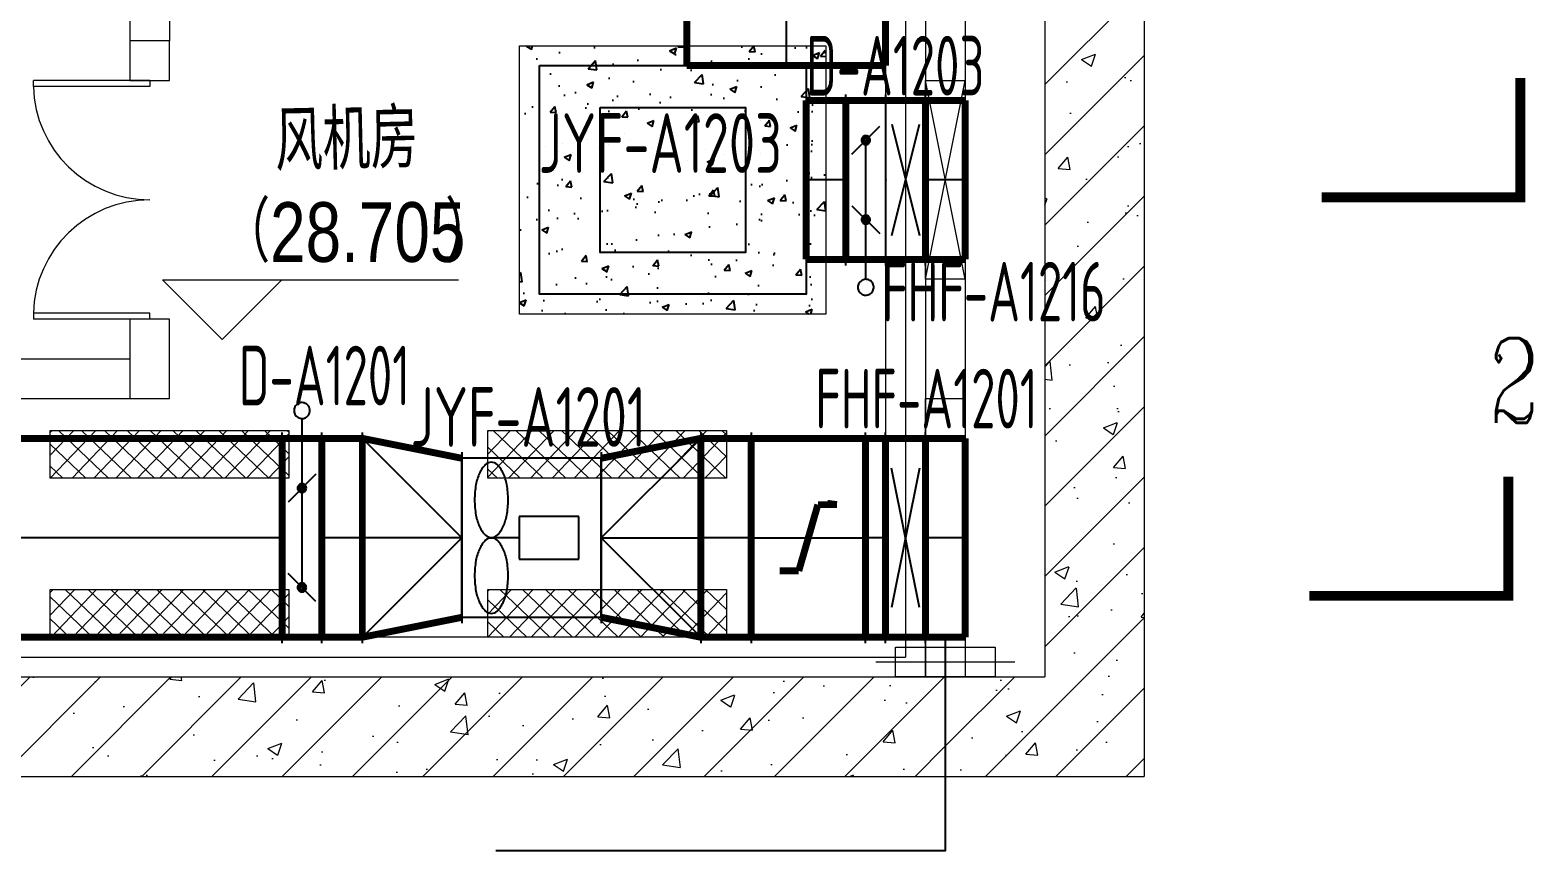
# Model space of a CAD drawing. Extents: x 4 to 13611208, y -605838 to 574722.
# Drawn here: x 13130598 to 13138148, y 437073 to 441202 of the extents above; entities that cross this region are included whole.
import ezdxf

# ---------------------------------------------------------------- set-up
doc = ezdxf.new("R2010")
doc.units = 0
doc.header["$LTSCALE"] = 1000
doc.header["$MEASUREMENT"] = 0
doc.linetypes.add('CENTER2', pattern=[28.575, 19.05, -3.175, 3.175, -3.175])
for name, color, linetype, lineweight in [('1-扶梯', 8, 'Continuous', 5), ('1-预埋件-扶梯', 8, 'Continuous', 5), ('COLUMN', 8, 'Continuous', 5), ('DIM_ELEV', 3, 'Continuous', 5), ('DIM_IDEN', 3, 'Continuous', 5), ('PUB_HATCH', 8, 'Continuous', 5), ('WALL', 2, 'Continuous', 5), ('WINDOW', 8, 'Continuous', 5), ('预埋件', 8, 'Continuous', 5)]:
    doc.layers.add(name, color=color, linetype=linetype, lineweight=lineweight)
for name, color, linetype in [('DIM_LEAD', 3, 'Continuous'), ('DIM_SYMB', 3, 'Continuous'), ('DUCT-X-S中心线', 5, 'CENTER2'), ('DUCT-X-S标注', 7, 'Continuous'), ('DUCT-X-S法兰', 4, 'Continuous'), ('DUCT-X-S管', 3, 'Continuous'), ('DUCT-X-S管端线', 4, 'Continuous'), ('DUCT-X-S管设备', 7, 'Continuous'), ('DUCT-X-S阀门', 7, 'Continuous'), ('PUB_TEXT', 8, 'Continuous')]:
    doc.layers.add(name, color=color, linetype=linetype)
doc.styles.add('67', font='gbenor.shx', dxfattribs={"width": 0.7, "bigfont": 'hztxt.shx'})
doc.styles.add('_TCH_LABEL', font='COMPLEX', dxfattribs={"bigfont": 'GBCBIG'})
doc.styles.add('C', font='HZTXT_E', dxfattribs={"width": 0.7, "bigfont": 'HZTXT'})
doc.styles.add('du', font='gbenor.shx', dxfattribs={"width": 0.8, "bigfont": 'hztxt.shx'})
pattern_1 = [(46.331827, (12193539.57, 678699.2), (-57.41597, 54.8069065), []), (136.331827, (12193539.57, 678699.2), (-54.8069065, -57.41597), [])]
pattern_2 = [(45, (12643385.47, -383019.32), (-176.776695, 176.776695), []), (50, (12643385.5, -383019.3), (717.2602, -62.75213), [75, -825]), (355, (12643385.5, -383019.3), (-138.75133, 752.19213), [60, -660]), (100.4514, (12643445.25, -383024.54), (578.5094, 689.43954), [63.7402, -701.1421]), (46.1842, (12643385.5, -382819.3), (1067.24105, -165.519), [112.5, -1237.5]), (96.6356, (12643474.4, -382833.1), (934.6627, 974.1179), [95.6103, -1051.713]), (351.1842, (12643385.5, -382819.3), (934.662, 974.1186), [90, -990]), (21, (12643485.5, -382869.3), (596.90705, -402.6189), [75, -825]), (326, (12643485.5, -382869.3), (243.31533, 725.15005), [60, -660]), (71.4514, (12643535.2, -382902.9), (840.22263, 322.5305), [63.7402, -701.1421]), (37.5, (12643385.47, -383019.32), (12.159855, 332.893854), [0, -652, 0, -670, 0, -662.5]), (7.5, (12643385.47, -383019.3), (263.06954, 394.41171), [0, -382, 0, -637, 0, -252.5]), (327.5, (12643162.47, -383019.32), (533.822436, -22.55487), [0, -250, 0, -780, 0, -1035]), (317.5, (12643062.47, -383019.3), (583.18617, 100.10498), [0, -325, 0, -518, 0, -735])]

# ---------------------------------------------------------------- blocks, each defined once
blk = doc.blocks.new('dxg')
at = {"layer": '预埋件', "color": 8}
blk.add_line((12400099.7, -4150605.3), (12400799.7, -4150605.3), dxfattribs=at)
blk.add_lwpolyline([(12400199.7, -4150680.3), (12400199.7, -4150530.3), (12400699.7, -4150530.3), (12400699.7, -4150680.3), (12400199.7, -4150680.3)], dxfattribs=at)
blk = doc.blocks.new('$DorLib2D$00000002')
for p, q in [((-0.5, 0), (-0.5, 0.4875)), ((-0.475, 0.4875), (-0.5, 0.4875)), ((-0.475, 0), (-0.475, 0.4875)), ((0.475, 0), (0.475, 0.4875)), ((0.475, 0.4875), (0.5, 0.4875)), ((0.5, 0), (0.5, 0.4875)), ((-0.5, 0), (-0.475, 0)), ((0.5, 0), (0.475, 0))]:
    blk.add_line(p, q)
at = {"lineweight": 13}
for centre, start, end in [((-0.4875, 0), 0, 88.53072), ((0.4875, 0), 91.46928, 180)]:
    blk.add_arc(centre, 0.4875, start, end, dxfattribs=at)
blk = doc.blocks.new('$轴流风机$00000011')
for p, q in [((-500, 500), (-500, -500)), ((500, 500), (-500, 500)), ((500, -500), (500, 500)), ((-339.5, 134.7), (-339.5, -134.7)), ((88, 134.7), (-339.5, 134.7)), ((88, -134.7), (88, 134.7)), ((88, 0), (288.5, 0)), ((-339.5, -134.7), (88, -134.7)), ((-500, -500), (500, -500))]:
    blk.add_line(p, q)
for centre, radius, start, end in [((288.5, 410.5), 64.8, 90, 129.18213), ((288.5, 410.5), 64.8, 50.81787, 90), ((462.4, 274.2), 290.7, 153.06034, 168.11261), ((355.1, 328.7), 170.3, 129.18213, 153.06034), ((221.9, 328.7), 170.3, 26.93966, 50.81787), ((114.5, 274.2), 290.7, 11.88739, 26.93966), ((633.1, 238.3), 465, 168.11261, 180), ((-56.1, 238.3), 465, 0, 11.88739), ((633.1, 238.3), 465, 180, 191.88739), ((-56.1, 238.3), 465, 348.11261, 0), ((462.4, 202.4), 290.7, 191.88739, 206.93966), ((114.5, 202.4), 290.7, 333.06034, 348.11261), ((355.1, 147.8), 170.3, 206.93966, 230.81787), ((288.5, 66.1), 64.8, 230.81787, 270), ((288.5, 66.1), 64.8, 270, 309.18213), ((221.9, 147.8), 170.3, 309.18213, 333.06034), ((462.4, -202.4), 290.7, 153.06034, 168.11261), ((355.1, -147.8), 170.3, 129.18213, 153.06034), ((288.5, -66.1), 64.8, 90, 129.18213), ((288.5, -66.1), 64.8, 50.81787, 90), ((221.9, -147.8), 170.3, 26.93966, 50.81787), ((114.5, -202.4), 290.7, 11.88739, 26.93966), ((633.1, -238.3), 465, 168.11261, 180), ((-56.1, -238.3), 465, 0, 11.88739), ((633.1, -238.3), 465, 180, 191.88739), ((-56.1, -238.3), 465, 348.11261, 0), ((462.4, -274.2), 290.7, 191.88739, 206.93966), ((114.5, -274.2), 290.7, 333.06034, 348.11261), ((355.1, -328.7), 170.3, 206.93966, 230.81787), ((288.5, -410.5), 64.8, 230.81787, 270), ((288.5, -410.5), 64.8, 270, 309.18213), ((221.9, -328.7), 170.3, 309.18213, 333.06034)]:
    blk.add_arc(centre, radius, start, end)
for p in [(-500, 0), (500, 0)]:
    blk.add_point(p)

msp = doc.modelspace()

# ---------------------------------------------------------------- hatches: boundary and pattern name
at = {"layer": '1-扶梯', "lineweight": 0}
h = msp.add_hatch(dxfattribs=at)
h.set_pattern_fill('ANSI37', color=8, scale=50, angle=1.33183, style=0)
h.set_pattern_definition(pattern_1)
h.paths.add_polyline_path([(13130698.8, 439187.7), (13131898.8, 439187.7), (13131898.8, 438947.7), (13130698.8, 438947.7)])
h = msp.add_hatch(dxfattribs=at)
h.set_pattern_fill('ANSI37', color=8, scale=50, angle=1.33183, style=0)
h.set_pattern_definition(pattern_1)
h.paths.add_polyline_path([(13132898.8, 439187.7), (13134098.8, 439187.7), (13134098.8, 438947.7), (13132898.8, 438947.7)])
h = msp.add_hatch(dxfattribs=at)
h.set_pattern_fill('ANSI37', color=8, scale=50, angle=1.33183, style=0)
h.set_pattern_definition(pattern_1)
h.paths.add_polyline_path([(13130698.8, 438387.7), (13131898.8, 438387.7), (13131898.8, 438147.7), (13130698.8, 438147.7)])
h = msp.add_hatch(dxfattribs=at)
h.set_pattern_fill('ANSI37', color=8, scale=50, angle=1.33183, style=0)
h.set_pattern_definition(pattern_1)
h.paths.add_polyline_path([(13132898.8, 438387.7), (13134098.8, 438387.7), (13134098.8, 438147.7), (13132898.8, 438147.7)])
at = {"layer": 'DUCT-X-S管设备'}
h = msp.add_hatch(dxfattribs=at)
h.set_pattern_fill('混凝土', color=256, scale=50, angle=1.33183, style=0)
h.set_pattern_definition([(51.331827, (12193539.57, 678699.2), (359.26247, -23.03207), [37.5, -412.5]), (356.331827, (12193539.57, 678699.2), (-78.0984, 374.38199), [30, -330]), (101.783227, (12193569.5, 678697.3), (281.16434, 351.3497), [31.8701, -350.57106]), (47.516027, (12193537.25, 678799.18), (535.39992, -70.33439), [56.25, -618.75]), (97.967427, (12193581.86, 678793.3), (455.88456, 497.78938), [47.80514, -525.8565]), (352.516027, (12193537.25, 678799.2), (455.88417, 497.78974), [45, -495]), (22.331827, (12193587.82, 678775.34), (303.05187, -194.31821), [37.5, -412.5]), (327.331827, (12193587.8, 678775.34), (113.19759, 365.30472), [30, -330]), (72.783227, (12193613.07, 678759.15), (416.24959, 170.98619), [31.8701, -350.57106]), (38.831827, (12193539.57, 678699.2), (2.209615, 166.543275), [0, -326, 0, -335, 0, -331.25]), (8.831827, (12193539.57, 678699.2), (126.915645, 200.2098), [0, -191, 0, -318.5, 0, -126.25]), (328.831827, (12193428.1, 678696.61), (267.10123, -5.07066), [0, -125, 0, -390, 0, -517.5]), (318.831827, (12193378.12, 678695.45), (290.35096, 56.81637), [0, -162.5, 0, -259, 0, -367.5])])
h.paths.add_polyline_path([(13134599.1, 441122.7), (13133059.1, 441122.7), (13133059.1, 439772.7), (13134599.1, 439772.7)])
at = {"layer": 'PUB_HATCH'}
h = msp.add_hatch(dxfattribs=at)
h.set_pattern_fill('钢筋混凝土', color=8, scale=100, style=0)
h.set_pattern_definition(pattern_2)
h.paths.add_polyline_path([(13136199.1, 444947.7), (13135699.1, 444447.7), (13135699.1, 437947.7), (13136199.1, 437447.7)])
h = msp.add_hatch(dxfattribs=at)
h.set_pattern_fill('钢筋混凝土', color=8, scale=100, style=0)
h.set_pattern_definition(pattern_2)
h.paths.add_polyline_path([(13129449.1, 437614.4), (13129699.1, 437447.7), (13135199.1, 437447.7), (13135199.1, 437947.7), (13129449.1, 437947.7)])
h = msp.add_hatch(dxfattribs=at)
h.set_pattern_fill('钢筋混凝土', color=8, scale=100, style=0)
h.set_pattern_definition(pattern_2)
h.paths.add_polyline_path([(13135199.1, 437947.7), (13135199.1, 437447.7), (13136199.1, 437447.7), (13135699.1, 437947.7)])

# ---------------------------------------------------------------- linework, layer by layer
at = {"layer": '1-扶梯', "color": 8}
for p, q in [((13134899.1, 441697.7), (13134899.1, 438147.7)), ((13134899.1, 438147.7), (13128999.1, 438147.7)), ((13129099.1, 438047.7), (13134999.1, 438047.7))]:
    msp.add_line(p, q, dxfattribs=at)
msp.add_lwpolyline([(13128699.1, 444347.7), (13134999.1, 444347.7), (13134999.1, 438047.7)], dxfattribs=at)
at = {"layer": '1-预埋件-扶梯', "color": 8}
for points in [[(13133059.1, 441122.7), (13134599.1, 441122.7), (13134599.1, 439772.7), (13133059.1, 439772.7)], [(13130698.8, 439187.7), (13131898.8, 439187.7), (13131898.8, 438947.7), (13130698.8, 438947.7)], [(13132898.8, 439187.7), (13134098.8, 439187.7), (13134098.8, 438947.7), (13132898.8, 438947.7)], [(13130698.8, 438387.7), (13131898.8, 438387.7), (13131898.8, 438147.7), (13130698.8, 438147.7)], [(13132898.8, 438387.7), (13134098.8, 438387.7), (13134098.8, 438147.7), (13132898.8, 438147.7)]]:
    msp.add_lwpolyline(points, close=True, dxfattribs=at)
at = {"layer": 'COLUMN', "color": 8}
for p, q in [((13131299.1, 441147.7), (13131099.1, 441147.7)), ((13131099.1, 441147.7), (13131099.1, 440947.7)), ((13131299.1, 440947.7), (13131299.1, 441147.7)), ((13131099.1, 440947.7), (13131299.1, 440947.7)), ((13131299.1, 439747.7), (13131099.1, 439747.7)), ((13131099.1, 439747.7), (13131099.1, 439347.7)), ((13131299.1, 439347.7), (13131299.1, 439747.7)), ((13131099.1, 439347.7), (13131299.1, 439347.7))]:
    msp.add_line(p, q, dxfattribs=at)
at = {"layer": 'DIM_ELEV', "color": 8}
for p, q in [((13131563.4, 439645.5), (13131263.4, 439945.5)), ((13131263.4, 439945.5), (13132752.3, 439945.5)), ((13131563.4, 439645.5), (13131863.4, 439945.5))]:
    msp.add_line(p, q, dxfattribs=at)
at = {"layer": 'DIM_IDEN', "color": 8}
msp.add_circle((13134689.1, 438147.7), 0, dxfattribs=at)
at = {"layer": 'DIM_SYMB', "const_width": 50}
for points in [[(13137090.6, 440359.6), (13138090.6, 440359.6), (13138090.6, 440959.6)], [(13137029.9, 438355.9), (13138029.9, 438355.9), (13138029.9, 438955.9)]]:
    msp.add_lwpolyline(points, dxfattribs=at)
at = {"layer": 'DUCT-X-S中心线'}
for p, q in [((13134399.1, 441347.3), (13134399.1, 441022.7)), ((13134699.2, 440447.7), (13134499.1, 440447.7)), ((13135299.1, 440447.7), (13135099.8, 440447.7)), ((13131864.6, 438647.7), (13129599.5, 438647.7)), ((13132268.2, 438647.7), (13132065, 438647.7)), ((13132768.4, 438647.7), (13132268.4, 438647.7)), ((13133469.2, 438647.7), (13133969.2, 438647.7)), ((13134222.6, 438647.7), (13133969.4, 438647.7)), ((13134222.8, 438647.7), (13134797.8, 438647.7)), ((13134898.7, 438647.7), (13134798, 438647.7)), ((13135299.1, 438647.7), (13135099.1, 438647.7))]:
    msp.add_line(p, q, dxfattribs=at)
at = {"layer": 'DUCT-X-S标注', "elevation": 2600}
msp.add_lwpolyline([(13135199.1, 438147.7), (13135199.1, 437072.5), (13132939.1, 437072.5)], dxfattribs=at)
at = {"layer": 'DUCT-X-S法兰'}
for p, q in [((13134699.3, 440017.7), (13134699.3, 440877.7)), ((13134899.5, 440017.7), (13134899.5, 440877.7)), ((13135099.7, 440017.7), (13135099.7, 440877.7)), ((13131864.7, 438117.7), (13131864.7, 439177.7)), ((13132064.9, 438117.7), (13132064.9, 439177.7)), ((13132268.3, 438117.7), (13132268.3, 439177.7)), ((13133969.3, 439177.7), (13133969.3, 438117.7)), ((13134222.7, 439177.7), (13134222.7, 438117.7)), ((13134797.9, 438117.7), (13134797.9, 439177.7)), ((13134898.8, 438117.7), (13134898.8, 439177.7)), ((13135099, 438117.7), (13135099, 439177.7)), ((13132768.5, 439077.7), (13132768.5, 438217.7)), ((13133469.1, 439077.7), (13133469.1, 438217.7))]:
    msp.add_line(p, q, dxfattribs=at)
at = {"layer": 'DUCT-X-S法兰', "color": 18, "true_color": 0x000000}
for p in [(13134699.2, 440447.7, 3650), (13134699.4, 440447.7, 3650), (13134899.4, 440447.7, 3650), (13134899.6, 440447.7, 3650), (13135099.6, 440447.7, 3650), (13135099.8, 440447.7, 3650), (13131864.6, 438647.7, 2450), (13131864.8, 438647.7, 2450), (13132064.8, 438647.7, 2450), (13132065, 438647.7, 2450), (13132268.2, 438647.7, 2450), (13132268.4, 438647.7, 2450), (13132768.4, 438647.7, 2450), (13132768.6, 438647.7, 2450), (13133469, 438647.7, 2450), (13133469.2, 438647.7, 2450), (13133969.2, 438647.7, 2450), (13133969.4, 438647.7, 2450), (13134222.6, 438647.7, 2450), (13134222.8, 438647.7, 2450), (13134797.8, 438647.7, 2600), (13134798, 438647.7, 2600), (13134898.7, 438647.7, 2600), (13134898.9, 438647.7, 2600), (13135098.9, 438647.7, 2600), (13135099.1, 438647.7, 2600)]:
    msp.add_point(p, dxfattribs=at)
at = {"layer": 'DUCT-X-S管'}
for p, q in [((13132768.4, 438647.7), (13132268.4, 439147.7)), ((13133469.2, 438647.7), (13133969.2, 439147.7)), ((13132768.4, 438647.7), (13132268.4, 438147.7)), ((13133469.2, 438647.7), (13133969.2, 438147.7))]:
    msp.add_line(p, q, dxfattribs=at)
at = {"layer": 'DUCT-X-S管', "const_width": 35}
for points in [[(13133899.1, 441347.3), (13133899.1, 441022.7)], [(13134899.1, 441022.7), (13134899.1, 441347.3)], [(13133899.1, 441022.7), (13134899.1, 441022.7)], [(13134699.2, 440847.7), (13134499.1, 440847.7)], [(13134499.1, 440847.7), (13134499.1, 440047.7)], [(13134699.2, 440047.7), (13134699.2, 440847.7)], [(13134699.4, 440847.7), (13134899.4, 440847.7)], [(13134899.6, 440847.7), (13135099.6, 440847.7)], [(13135299.1, 440847.7), (13135099.8, 440847.7)], [(13135099.8, 440847.7), (13135099.8, 440047.7)], [(13135299.1, 440047.7), (13135299.1, 440847.7)], [(13134499.1, 440047.7), (13134699.2, 440047.7)], [(13134899.4, 440047.7), (13134699.4, 440047.7)], [(13135099.6, 440047.7), (13134899.6, 440047.7)], [(13135099.8, 440047.7), (13135299.1, 440047.7)], [(13131864.6, 439147.7), (13129599.5, 439147.7)], [(13131864.6, 438147.7), (13131864.6, 439147.7)], [(13131864.8, 439147.7), (13132064.8, 439147.7)], [(13132268.2, 439147.7), (13132065, 439147.7)], [(13132065, 439147.7), (13132065, 438147.7)], [(13132268.2, 438147.7), (13132268.2, 439147.7)], [(13132768.4, 439047.7), (13132268.4, 439147.7)], [(13133469.2, 439047.7), (13133969.2, 439147.7)], [(13134222.6, 439147.7), (13133969.4, 439147.7)], [(13133969.4, 439147.7), (13133969.4, 438147.7)], [(13134222.6, 438147.7), (13134222.6, 439147.7)], [(13134222.8, 439147.7), (13134797.8, 439147.7)], [(13134898.7, 439147.7), (13134798, 439147.7)], [(13134798, 439147.7), (13134798, 438147.7)], [(13134898.7, 438147.7), (13134898.7, 439147.7)], [(13134898.9, 439147.7), (13135098.9, 439147.7)], [(13135299.1, 439147.7), (13135099.1, 439147.7)], [(13135099.1, 439147.7), (13135099.1, 438147.7)], [(13135299.1, 438147.7), (13135299.1, 439147.7)], [(13134462.4, 438481.1), (13134558.3, 438814.4)], [(13134558.3, 438814.4), (13134654.1, 438814.4)], [(13134654.1, 438814.4), (13134606.2, 438820.7)], [(13134366.6, 438481.1), (13134462.4, 438481.1)], [(13132768.4, 438247.7), (13132268.4, 438147.7)], [(13133469.2, 438247.7), (13133969.2, 438147.7)], [(13129599.5, 438147.7), (13131864.6, 438147.7)], [(13132064.8, 438147.7), (13131864.8, 438147.7)], [(13132065, 438147.7), (13132268.2, 438147.7)], [(13133969.4, 438147.7), (13134222.6, 438147.7)], [(13134797.8, 438147.7), (13134222.8, 438147.7)], [(13134798, 438147.7), (13134898.7, 438147.7)], [(13135098.9, 438147.7), (13134898.9, 438147.7)], [(13135099.1, 438147.7), (13135299.1, 438147.7)]]:
    msp.add_lwpolyline(points, dxfattribs=at)
at = {"layer": 'DUCT-X-S管', "color": 18, "true_color": 0x000000}
for p in [(13132268.4, 438647.7, 2450), (13132768.4, 438647.7, 2450), (13133469.2, 438647.7, 2450), (13133969.2, 438647.7, 2450), (13134222.8, 438647.7, 2450), (13134797.8, 438647.7, 2600)]:
    msp.add_point(p, dxfattribs=at)
at = {"layer": 'DUCT-X-S管端线'}
for p, q in [((13134699.4, 440047.7), (13134699.4, 440847.7)), ((13134899.4, 440047.7), (13134899.4, 440847.7)), ((13134899.6, 440047.7), (13134899.6, 440847.7)), ((13135099.6, 440047.7), (13135099.6, 440847.7)), ((13131864.8, 439147.7), (13131864.8, 438147.7)), ((13132064.8, 439147.7), (13132064.8, 438147.7)), ((13132268.4, 439147.7), (13132268.4, 438147.7)), ((13133969.2, 438147.7), (13133969.2, 439147.7)), ((13134222.8, 438147.7), (13134222.8, 439147.7)), ((13134797.8, 439147.7), (13134797.8, 438147.7)), ((13134898.9, 439147.7), (13134898.9, 438147.7)), ((13135098.9, 439147.7), (13135098.9, 438147.7)), ((13132768.4, 438247.7), (13132768.4, 439047.7)), ((13132768.7, 438247.7), (13132768.7, 439047.7)), ((13132768.7, 438247.7), (13132768.7, 439047.7)), ((13133468.9, 438247.7), (13133468.9, 439047.7)), ((13133468.9, 438247.7), (13133468.9, 439047.7)), ((13133469.2, 439047.7), (13133469.2, 438247.7))]:
    msp.add_line(p, q, dxfattribs=at)
at = {"layer": 'DUCT-X-S管设备'}
for points in [[(13133159.1, 441022.7), (13134499.1, 441022.7), (13134499.1, 439872.7), (13133159.1, 439872.7)], [(13133464.1, 440812.7), (13134194.1, 440812.7), (13134194.1, 440082.7), (13133464.1, 440082.7)]]:
    msp.add_lwpolyline(points, close=True, dxfattribs=at)
at = {"layer": 'DUCT-X-S阀门'}
for p, q in [((13134729.4, 440577.7), (13134869.4, 440717.7)), ((13134929.5, 440727.7), (13135069.7, 440167.8)), ((13134929.6, 440167.7), (13135069.6, 440727.7)), ((13134777.6, 440651.8), (13134777.2, 440647.7)), ((13134777.2, 440647.7), (13134777.6, 440643.7)), ((13134778.7, 440655.7), (13134777.6, 440651.8)), ((13134777.6, 440643.7), (13134778.7, 440639.7)), ((13134780.6, 440659.4), (13134778.7, 440655.7)), ((13134778.7, 440639.7), (13134780.6, 440636.1)), ((13134783, 440662.7), (13134780.6, 440659.4)), ((13134780.6, 440636.1), (13134783, 440632.8)), ((13134786, 440665.4), (13134783, 440662.7)), ((13134783, 440632.8), (13134786, 440630.1)), ((13134784.7, 440650.6), (13134784.4, 440647.7)), ((13134784.4, 440647.7), (13134784.7, 440644.9)), ((13134785.5, 440653.3), (13134784.7, 440650.6)), ((13134784.7, 440644.9), (13134785.5, 440642.2)), ((13134786.8, 440655.9), (13134785.5, 440653.3)), ((13134785.5, 440642.2), (13134786.8, 440639.6)), ((13134789.5, 440667.6), (13134786, 440665.4)), ((13134786, 440630.1), (13134789.5, 440627.9)), ((13134788.5, 440658.1), (13134786.8, 440655.9)), ((13134786.8, 440639.6), (13134788.5, 440637.4)), ((13134790.7, 440660), (13134788.5, 440658.1)), ((13134788.5, 440637.4), (13134790.7, 440635.5)), ((13134788.9, 440649.8), (13134788.7, 440647.7)), ((13134788.7, 440647.7), (13134788.9, 440645.7)), ((13134789.4, 440651.7), (13134788.9, 440649.8)), ((13134788.9, 440645.7), (13134789.4, 440643.8)), ((13134790.4, 440653.5), (13134789.4, 440651.7)), ((13134789.4, 440643.8), (13134790.4, 440641.9)), ((13134793.3, 440669.1), (13134789.5, 440667.6)), ((13134789.5, 440627.9), (13134793.3, 440626.4)), ((13134791.6, 440655.1), (13134790.4, 440653.5)), ((13134790.4, 440641.9), (13134791.6, 440640.3)), ((13134793.2, 440661.4), (13134790.7, 440660)), ((13134790.7, 440635.5), (13134793.2, 440634.1)), ((13134793.2, 440656.5), (13134791.6, 440655.1)), ((13134791.6, 440640.3), (13134793.2, 440639)), ((13134795.9, 440662.3), (13134793.2, 440661.4)), ((13134794.9, 440657.5), (13134793.2, 440656.5)), ((13134793.2, 440639), (13134794.9, 440638)), ((13134793.2, 440634.1), (13134795.9, 440633.2)), ((13134797.3, 440669.8), (13134793.3, 440669.1)), ((13134793.3, 440626.4), (13134797.3, 440625.7)), ((13134796.9, 440658.2), (13134794.9, 440657.5)), ((13134794.9, 440638), (13134796.9, 440637.3)), ((13134798.7, 440662.7), (13134795.9, 440662.3)), ((13134795.9, 440633.2), (13134798.7, 440632.8)), ((13134798.9, 440658.5), (13134796.9, 440658.2)), ((13134796.9, 440637.3), (13134798.9, 440637)), ((13134801.4, 440669.8), (13134797.3, 440669.8)), ((13134797.3, 440625.7), (13134801.4, 440625.7)), ((13134801.5, 440662.6), (13134798.7, 440662.7)), ((13134798.7, 440632.8), (13134801.5, 440632.9)), ((13134800.9, 440658.4), (13134798.9, 440658.5)), ((13134798.9, 440637), (13134800.9, 440637.1)), ((13134799.4, 440247.7), (13134799.4, 440647.7)), ((13134802.9, 440657.9), (13134800.9, 440658.4)), ((13134800.9, 440637.1), (13134802.9, 440637.6)), ((13134805.5, 440669.1), (13134801.4, 440669.8)), ((13134801.4, 440625.7), (13134805.5, 440626.4)), ((13134804.3, 440661.9), (13134801.5, 440662.6)), ((13134801.5, 440632.9), (13134804.3, 440633.6)), ((13134804.8, 440657), (13134802.9, 440657.9)), ((13134802.9, 440637.6), (13134804.8, 440638.4)), ((13134806.9, 440660.7), (13134804.3, 440661.9)), ((13134804.3, 440633.6), (13134806.9, 440634.7)), ((13134806.4, 440655.9), (13134804.8, 440657)), ((13134804.8, 440638.4), (13134806.4, 440639.6)), ((13134809.3, 440667.6), (13134805.5, 440669.1)), ((13134805.5, 440626.4), (13134809.3, 440627.9)), ((13134807.8, 440654.4), (13134806.4, 440655.9)), ((13134806.4, 440639.6), (13134807.8, 440641.1)), ((13134809.2, 440659.1), (13134806.9, 440660.7)), ((13134806.9, 440634.7), (13134809.2, 440636.4)), ((13134808.9, 440652.7), (13134807.8, 440654.4)), ((13134807.8, 440641.1), (13134808.9, 440642.8)), ((13134809.7, 440650.8), (13134808.9, 440652.7)), ((13134808.9, 440642.8), (13134809.7, 440644.7)), ((13134811.2, 440657), (13134809.2, 440659.1)), ((13134809.2, 440636.4), (13134811.2, 440638.5)), ((13134812.7, 440665.4), (13134809.3, 440667.6)), ((13134809.3, 440627.9), (13134812.7, 440630.1)), ((13134810.1, 440648.8), (13134809.7, 440650.8)), ((13134809.7, 440644.7), (13134810.1, 440646.7)), ((13134810.1, 440646.7), (13134810.1, 440648.8)), ((13134812.7, 440654.6), (13134811.2, 440657)), ((13134811.2, 440638.5), (13134812.7, 440640.9)), ((13134815.8, 440662.7), (13134812.7, 440665.4)), ((13134813.8, 440652), (13134812.7, 440654.6)), ((13134812.7, 440640.9), (13134813.8, 440643.5)), ((13134812.7, 440630.1), (13134815.8, 440632.8)), ((13134814.3, 440649.2), (13134813.8, 440652)), ((13134813.8, 440643.5), (13134814.3, 440646.3)), ((13134814.3, 440646.3), (13134814.3, 440649.2)), ((13134818.2, 440659.4), (13134815.8, 440662.7)), ((13134815.8, 440632.8), (13134818.2, 440636.1)), ((13134820.1, 440655.7), (13134818.2, 440659.4)), ((13134818.2, 440636.1), (13134820.1, 440639.7)), ((13134821.2, 440651.8), (13134820.1, 440655.7)), ((13134820.1, 440639.7), (13134821.2, 440643.7)), ((13134821.5, 440647.7), (13134821.2, 440651.8)), ((13134821.2, 440643.7), (13134821.5, 440647.7)), ((13134799.4, 440047.7), (13134799.4, 440447.7)), ((13134729.4, 440317.7), (13134869.4, 440177.7)), ((13134777.6, 440251.8), (13134777.2, 440247.7)), ((13134777.2, 440247.7), (13134777.6, 440243.7)), ((13134778.7, 440255.7), (13134777.6, 440251.8)), ((13134777.6, 440243.7), (13134778.7, 440239.7)), ((13134780.6, 440259.4), (13134778.7, 440255.7)), ((13134778.7, 440239.7), (13134780.6, 440236.1)), ((13134783, 440262.7), (13134780.6, 440259.4)), ((13134780.6, 440236.1), (13134783, 440232.8)), ((13134786, 440265.4), (13134783, 440262.7)), ((13134783, 440232.8), (13134786, 440230.1)), ((13134784.7, 440250.6), (13134784.4, 440247.7)), ((13134784.4, 440247.7), (13134784.7, 440244.9)), ((13134785.5, 440253.3), (13134784.7, 440250.6)), ((13134784.7, 440244.9), (13134785.5, 440242.2)), ((13134786.8, 440255.9), (13134785.5, 440253.3)), ((13134785.5, 440242.2), (13134786.8, 440239.6)), ((13134789.5, 440267.6), (13134786, 440265.4)), ((13134786, 440230.1), (13134789.5, 440227.9)), ((13134788.5, 440258.1), (13134786.8, 440255.9)), ((13134786.8, 440239.6), (13134788.5, 440237.4)), ((13134790.7, 440260), (13134788.5, 440258.1)), ((13134788.5, 440237.4), (13134790.7, 440235.5)), ((13134788.9, 440249.8), (13134788.7, 440247.7)), ((13134788.7, 440247.7), (13134788.9, 440245.7)), ((13134789.4, 440251.7), (13134788.9, 440249.8)), ((13134788.9, 440245.7), (13134789.4, 440243.8)), ((13134790.4, 440253.5), (13134789.4, 440251.7)), ((13134789.4, 440243.8), (13134790.4, 440241.9)), ((13134793.3, 440269.1), (13134789.5, 440267.6)), ((13134789.5, 440227.9), (13134793.3, 440226.4)), ((13134791.6, 440255.1), (13134790.4, 440253.5)), ((13134790.4, 440241.9), (13134791.6, 440240.3)), ((13134793.2, 440261.4), (13134790.7, 440260)), ((13134790.7, 440235.5), (13134793.2, 440234.1)), ((13134793.2, 440256.5), (13134791.6, 440255.1)), ((13134791.6, 440240.3), (13134793.2, 440239)), ((13134795.9, 440262.3), (13134793.2, 440261.4)), ((13134794.9, 440257.5), (13134793.2, 440256.5)), ((13134793.2, 440239), (13134794.9, 440238)), ((13134793.2, 440234.1), (13134795.9, 440233.2)), ((13134797.3, 440269.8), (13134793.3, 440269.1)), ((13134793.3, 440226.4), (13134797.3, 440225.7)), ((13134796.9, 440258.2), (13134794.9, 440257.5)), ((13134794.9, 440238), (13134796.9, 440237.3)), ((13134798.7, 440262.7), (13134795.9, 440262.3)), ((13134795.9, 440233.2), (13134798.7, 440232.8)), ((13134798.9, 440258.5), (13134796.9, 440258.2)), ((13134796.9, 440237.3), (13134798.9, 440237)), ((13134801.4, 440269.8), (13134797.3, 440269.8)), ((13134797.3, 440225.7), (13134801.4, 440225.7)), ((13134801.5, 440262.6), (13134798.7, 440262.7)), ((13134798.7, 440232.8), (13134801.5, 440232.9)), ((13134800.9, 440258.4), (13134798.9, 440258.5)), ((13134798.9, 440237), (13134800.9, 440237.1)), ((13134802.9, 440257.9), (13134800.9, 440258.4)), ((13134800.9, 440237.1), (13134802.9, 440237.6)), ((13134805.5, 440269.1), (13134801.4, 440269.8)), ((13134801.4, 440225.7), (13134805.5, 440226.4)), ((13134804.3, 440261.9), (13134801.5, 440262.6)), ((13134801.5, 440232.9), (13134804.3, 440233.6)), ((13134804.8, 440257), (13134802.9, 440257.9)), ((13134802.9, 440237.6), (13134804.8, 440238.4)), ((13134806.9, 440260.7), (13134804.3, 440261.9)), ((13134804.3, 440233.6), (13134806.9, 440234.7)), ((13134806.4, 440255.9), (13134804.8, 440257)), ((13134804.8, 440238.4), (13134806.4, 440239.6)), ((13134809.3, 440267.6), (13134805.5, 440269.1)), ((13134805.5, 440226.4), (13134809.3, 440227.9)), ((13134807.8, 440254.4), (13134806.4, 440255.9)), ((13134806.4, 440239.6), (13134807.8, 440241.1)), ((13134809.2, 440259.1), (13134806.9, 440260.7)), ((13134806.9, 440234.7), (13134809.2, 440236.4)), ((13134808.9, 440252.7), (13134807.8, 440254.4)), ((13134807.8, 440241.1), (13134808.9, 440242.8)), ((13134809.7, 440250.8), (13134808.9, 440252.7)), ((13134808.9, 440242.8), (13134809.7, 440244.7)), ((13134811.2, 440257), (13134809.2, 440259.1)), ((13134809.2, 440236.4), (13134811.2, 440238.5)), ((13134812.7, 440265.4), (13134809.3, 440267.6)), ((13134809.3, 440227.9), (13134812.7, 440230.1)), ((13134810.1, 440248.8), (13134809.7, 440250.8)), ((13134809.7, 440244.7), (13134810.1, 440246.7)), ((13134810.1, 440246.7), (13134810.1, 440248.8)), ((13134812.7, 440254.6), (13134811.2, 440257)), ((13134811.2, 440238.5), (13134812.7, 440240.9)), ((13134815.8, 440262.7), (13134812.7, 440265.4)), ((13134813.8, 440252), (13134812.7, 440254.6)), ((13134812.7, 440240.9), (13134813.8, 440243.5)), ((13134812.7, 440230.1), (13134815.8, 440232.8)), ((13134814.3, 440249.2), (13134813.8, 440252)), ((13134813.8, 440243.5), (13134814.3, 440246.3)), ((13134814.3, 440246.3), (13134814.3, 440249.2)), ((13134818.2, 440259.4), (13134815.8, 440262.7)), ((13134815.8, 440232.8), (13134818.2, 440236.1)), ((13134820.1, 440255.7), (13134818.2, 440259.4)), ((13134818.2, 440236.1), (13134820.1, 440239.7)), ((13134821.2, 440251.8), (13134820.1, 440255.7)), ((13134820.1, 440239.7), (13134821.2, 440243.7)), ((13134821.5, 440247.7), (13134821.2, 440251.8)), ((13134821.2, 440243.7), (13134821.5, 440247.7)), ((13134799.4, 439947.7), (13134799.4, 440047.7)), ((13134762.8, 439924), (13134760.9, 439918.8)), ((13134765.5, 439928.9), (13134762.8, 439924)), ((13134768.7, 439933.5), (13134765.5, 439928.9)), ((13134772.6, 439937.5), (13134768.7, 439933.5)), ((13134777, 439940.9), (13134772.6, 439937.5)), ((13134781.9, 439943.7), (13134777, 439940.9)), ((13134787, 439945.8), (13134781.9, 439943.7)), ((13134792.4, 439947.1), (13134787, 439945.8)), ((13134798, 439947.7), (13134792.4, 439947.1)), ((13134803.6, 439947.5), (13134798, 439947.7)), ((13134809.1, 439946.6), (13134803.6, 439947.5)), ((13134814.4, 439944.8), (13134809.1, 439946.6)), ((13134819.4, 439942.4), (13134814.4, 439944.8)), ((13134824, 439939.3), (13134819.4, 439942.4)), ((13134828.2, 439935.5), (13134824, 439939.3)), ((13134831.8, 439931.3), (13134828.2, 439935.5)), ((13134834.7, 439926.5), (13134831.8, 439931.3)), ((13134837, 439921.4), (13134834.7, 439926.5)), ((13134838.5, 439916.1), (13134837, 439921.4)), ((13134759.8, 439913.3), (13134759.4, 439907.7)), ((13134759.4, 439907.7), (13134759.8, 439902.2)), ((13134760.9, 439918.8), (13134759.8, 439913.3)), ((13134759.8, 439902.2), (13134760.9, 439896.7)), ((13134760.9, 439896.7), (13134762.8, 439891.5)), ((13134762.8, 439891.5), (13134765.5, 439886.5)), ((13134765.5, 439886.5), (13134768.7, 439882)), ((13134768.7, 439882), (13134772.6, 439878)), ((13134772.6, 439878), (13134777, 439874.6)), ((13134777, 439874.6), (13134781.9, 439871.8)), ((13134781.9, 439871.8), (13134787, 439869.7)), ((13134787, 439869.7), (13134792.4, 439868.4)), ((13134792.4, 439868.4), (13134798, 439867.8)), ((13134798, 439867.8), (13134803.6, 439868)), ((13134803.6, 439868), (13134809.1, 439868.9)), ((13134809.1, 439868.9), (13134814.4, 439870.7)), ((13134814.4, 439870.7), (13134819.4, 439873.1)), ((13134819.4, 439873.1), (13134824, 439876.2)), ((13134824, 439876.2), (13134828.2, 439880)), ((13134828.2, 439880), (13134831.8, 439884.2)), ((13134831.8, 439884.2), (13134834.7, 439889)), ((13134834.7, 439889), (13134837, 439894.1)), ((13134837, 439894.1), (13134838.5, 439899.4)), ((13134839.3, 439910.5), (13134838.5, 439916.1)), ((13134838.5, 439899.4), (13134839.3, 439905)), ((13134839.3, 439905), (13134839.3, 439910.5)), ((13131940.1, 439319.3), (13131936, 439315.5)), ((13131944.8, 439322.4), (13131940.1, 439319.3)), ((13131949.8, 439324.8), (13131944.8, 439322.4)), ((13131955.1, 439326.6), (13131949.8, 439324.8)), ((13131960.6, 439327.5), (13131955.1, 439326.6)), ((13131966.2, 439327.7), (13131960.6, 439327.5)), ((13131971.7, 439327.1), (13131966.2, 439327.7)), ((13131977.1, 439325.8), (13131971.7, 439327.1)), ((13131982.3, 439323.7), (13131977.1, 439325.8)), ((13131987.1, 439320.9), (13131982.3, 439323.7)), ((13131991.5, 439317.5), (13131987.1, 439320.9)), ((13131995.4, 439313.5), (13131991.5, 439317.5)), ((13131925.6, 439296.1), (13131924.9, 439290.5)), ((13131924.9, 439290.5), (13131924.9, 439285)), ((13131924.9, 439285), (13131925.6, 439279.4)), ((13131927.2, 439301.4), (13131925.6, 439296.1)), ((13131925.6, 439279.4), (13131927.2, 439274.1)), ((13131929.4, 439306.5), (13131927.2, 439301.4)), ((13131927.2, 439274.1), (13131929.4, 439269)), ((13131932.4, 439311.3), (13131929.4, 439306.5)), ((13131929.4, 439269), (13131932.4, 439264.2)), ((13131936, 439315.5), (13131932.4, 439311.3)), ((13131932.4, 439264.2), (13131936, 439260)), ((13131936, 439260), (13131940.1, 439256.2)), ((13131940.1, 439256.2), (13131944.8, 439253.1)), ((13131944.8, 439253.1), (13131949.8, 439250.7)), ((13131949.8, 439250.7), (13131955.1, 439248.9)), ((13131955.1, 439248.9), (13131960.6, 439248)), ((13131960.6, 439248), (13131966.2, 439247.8)), ((13131964.8, 439247.7), (13131964.8, 439147.7)), ((13131966.2, 439247.8), (13131971.7, 439248.4)), ((13131971.7, 439248.4), (13131977.1, 439249.7)), ((13131977.1, 439249.7), (13131982.3, 439251.8)), ((13131982.3, 439251.8), (13131987.1, 439254.6)), ((13131987.1, 439254.6), (13131991.5, 439258)), ((13131991.5, 439258), (13131995.4, 439262)), ((13131998.7, 439308.9), (13131995.4, 439313.5)), ((13131995.4, 439262), (13131998.7, 439266.5)), ((13132001.3, 439304), (13131998.7, 439308.9)), ((13131998.7, 439266.5), (13132001.3, 439271.5)), ((13132003.2, 439298.8), (13132001.3, 439304)), ((13132001.3, 439271.5), (13132003.2, 439276.7)), ((13132004.4, 439293.3), (13132003.2, 439298.8)), ((13132003.2, 439276.7), (13132004.4, 439282.2)), ((13132004.8, 439287.7), (13132004.4, 439293.3)), ((13132004.4, 439282.2), (13132004.8, 439287.7)), ((13131964.8, 439147.7), (13131964.8, 438647.7)), ((13132768.7, 439047.7), (13132768.7, 438247.7)), ((13132768.8, 439047.7), (13132768.7, 439047.7)), ((13132768.8, 439047.7), (13132768.8, 438247.7)), ((13133468.8, 439047.7), (13133468.8, 438247.7)), ((13133468.9, 439047.7), (13133468.8, 439047.7)), ((13133468.9, 439047.7), (13133468.9, 438247.7)), ((13132034.8, 438967.7), (13131894.8, 438827.7)), ((13135068.9, 438997.7), (13134928.9, 438297.7)), ((13135069, 438297.8), (13134928.9, 438997.6)), ((13131943, 438901.8), (13131942.6, 438897.7)), ((13131942.6, 438897.7), (13131943, 438893.7)), ((13131944.1, 438905.7), (13131943, 438901.8)), ((13131943, 438893.7), (13131944.1, 438889.7)), ((13131945.9, 438909.4), (13131944.1, 438905.7)), ((13131944.1, 438889.7), (13131945.9, 438886.1)), ((13131948.4, 438912.7), (13131945.9, 438909.4)), ((13131945.9, 438886.1), (13131948.4, 438882.8)), ((13131951.4, 438915.4), (13131948.4, 438912.7)), ((13131948.4, 438882.8), (13131951.4, 438880.1)), ((13131950.4, 438902), (13131949.8, 438899.2)), ((13131949.8, 438899.2), (13131949.8, 438896.3)), ((13131949.8, 438896.3), (13131950.4, 438893.5)), ((13131951.4, 438904.6), (13131950.4, 438902)), ((13131950.4, 438893.5), (13131951.4, 438890.9)), ((13131954.9, 438917.6), (13131951.4, 438915.4)), ((13131953, 438907), (13131951.4, 438904.6)), ((13131951.4, 438890.9), (13131953, 438888.5)), ((13131951.4, 438880.1), (13131954.9, 438877.9)), ((13131954.9, 438909.1), (13131953, 438907)), ((13131953, 438888.5), (13131954.9, 438886.4)), ((13131954.5, 438900.8), (13131954.1, 438898.8)), ((13131954.1, 438898.8), (13131954.1, 438896.7)), ((13131954.1, 438896.7), (13131954.5, 438894.7)), ((13131955.2, 438902.7), (13131954.5, 438900.8)), ((13131954.5, 438894.7), (13131955.2, 438892.8)), ((13131958.7, 438919.1), (13131954.9, 438917.6)), ((13131957.3, 438910.7), (13131954.9, 438909.1)), ((13131954.9, 438886.4), (13131957.3, 438884.7)), ((13131954.9, 438877.9), (13131958.7, 438876.4)), ((13131956.3, 438904.4), (13131955.2, 438902.7)), ((13131955.2, 438892.8), (13131956.3, 438891.1)), ((13131957.7, 438905.9), (13131956.3, 438904.4)), ((13131956.3, 438891.1), (13131957.7, 438889.6)), ((13131959.9, 438911.9), (13131957.3, 438910.7)), ((13131957.3, 438884.7), (13131959.9, 438883.6)), ((13131959.4, 438907), (13131957.7, 438905.9)), ((13131957.7, 438889.6), (13131959.4, 438888.4)), ((13131962.7, 438919.8), (13131958.7, 438919.1)), ((13131958.7, 438876.4), (13131962.7, 438875.7)), ((13131961.3, 438907.9), (13131959.4, 438907)), ((13131959.4, 438888.4), (13131961.3, 438887.6)), ((13131962.6, 438912.6), (13131959.9, 438911.9)), ((13131959.9, 438883.6), (13131962.6, 438882.9)), ((13131963.2, 438908.4), (13131961.3, 438907.9)), ((13131961.3, 438887.6), (13131963.2, 438887.1)), ((13131965.5, 438912.7), (13131962.6, 438912.6)), ((13131962.6, 438882.9), (13131965.5, 438882.8)), ((13131966.8, 438919.8), (13131962.7, 438919.8)), ((13131962.7, 438875.7), (13131966.8, 438875.7)), ((13131965.3, 438908.5), (13131963.2, 438908.4)), ((13131963.2, 438887.1), (13131965.3, 438887)), ((13131964.8, 438897.7), (13131964.8, 438397.7)), ((13131967.3, 438908.2), (13131965.3, 438908.5)), ((13131965.3, 438887), (13131967.3, 438887.3)), ((13131968.3, 438912.3), (13131965.5, 438912.7)), ((13131965.5, 438882.8), (13131968.3, 438883.2)), ((13131970.8, 438919.1), (13131966.8, 438919.8)), ((13131966.8, 438875.7), (13131970.8, 438876.4)), ((13131969.2, 438907.5), (13131967.3, 438908.2)), ((13131967.3, 438887.3), (13131969.2, 438888)), ((13131971, 438911.4), (13131968.3, 438912.3)), ((13131968.3, 438883.2), (13131971, 438884.1)), ((13131971, 438906.5), (13131969.2, 438907.5)), ((13131969.2, 438888), (13131971, 438889)), ((13131974.6, 438917.6), (13131970.8, 438919.1)), ((13131970.8, 438876.4), (13131974.6, 438877.9)), ((13131973.5, 438910), (13131971, 438911.4)), ((13131972.5, 438905.1), (13131971, 438906.5)), ((13131971, 438889), (13131972.5, 438890.3)), ((13131971, 438884.1), (13131973.5, 438885.5)), ((13131973.8, 438903.5), (13131972.5, 438905.1)), ((13131972.5, 438890.3), (13131973.8, 438891.9)), ((13131975.6, 438908.1), (13131973.5, 438910)), ((13131973.5, 438885.5), (13131975.6, 438887.4)), ((13131974.7, 438901.7), (13131973.8, 438903.5)), ((13131973.8, 438891.9), (13131974.7, 438893.8)), ((13131978.1, 438915.4), (13131974.6, 438917.6)), ((13131974.6, 438877.9), (13131978.1, 438880.1)), ((13131975.3, 438899.8), (13131974.7, 438901.7)), ((13131974.7, 438893.8), (13131975.3, 438895.7)), ((13131975.5, 438897.7), (13131975.3, 438899.8)), ((13131975.3, 438895.7), (13131975.5, 438897.7)), ((13131977.4, 438905.9), (13131975.6, 438908.1)), ((13131975.6, 438887.4), (13131977.4, 438889.6)), ((13131978.7, 438903.3), (13131977.4, 438905.9)), ((13131977.4, 438889.6), (13131978.7, 438892.2)), ((13131981.1, 438912.7), (13131978.1, 438915.4)), ((13131978.1, 438880.1), (13131981.1, 438882.8)), ((13131979.5, 438900.6), (13131978.7, 438903.3)), ((13131978.7, 438892.2), (13131979.5, 438894.9)), ((13131979.8, 438897.7), (13131979.5, 438900.6)), ((13131979.5, 438894.9), (13131979.8, 438897.7)), ((13131983.6, 438909.4), (13131981.1, 438912.7)), ((13131981.1, 438882.8), (13131983.6, 438886.1)), ((13131985.4, 438905.7), (13131983.6, 438909.4)), ((13131983.6, 438886.1), (13131985.4, 438889.7)), ((13131986.5, 438901.8), (13131985.4, 438905.7)), ((13131985.4, 438889.7), (13131986.5, 438893.7)), ((13131986.9, 438897.7), (13131986.5, 438901.8)), ((13131986.5, 438893.7), (13131986.9, 438897.7)), ((13132768.7, 438847.7), (13132768.7, 438600.5)), ((13132768.7, 438847.7), (13132768.7, 438760.5)), ((13132768.7, 438844.6), (13132768.7, 438729.1)), ((13133468.9, 438847.7), (13133468.8, 438600.5)), ((13133468.8, 438847.7), (13133468.8, 438760.5)), ((13133468.8, 438844.6), (13133468.9, 438729.1)), ((13132768.7, 438786.9), (13132768.7, 438447.7)), ((13132768.7, 438722), (13132768.7, 438606.6)), ((13133468.9, 438786.9), (13133468.8, 438447.7)), ((13133468.8, 438722), (13133468.9, 438606.6)), ((13132768.7, 438626.9), (13132768.7, 438447.7)), ((13132768.7, 438592.5), (13132768.7, 438477.1)), ((13133468.8, 438592.5), (13133468.9, 438477.1)), ((13133468.9, 438626.9), (13133468.9, 438447.7)), ((13132034.8, 438327.7), (13131894.8, 438467.7)), ((13131948.4, 438412.7), (13131945.9, 438409.4)), ((13131951.4, 438415.4), (13131948.4, 438412.7)), ((13131954.9, 438417.6), (13131951.4, 438415.4)), ((13131958.7, 438419.1), (13131954.9, 438417.6)), ((13131957.3, 438410.7), (13131954.9, 438409.1)), ((13131959.9, 438411.9), (13131957.3, 438410.7)), ((13131962.7, 438419.8), (13131958.7, 438419.1)), ((13131962.6, 438412.6), (13131959.9, 438411.9)), ((13131965.5, 438412.7), (13131962.6, 438412.6)), ((13131966.8, 438419.8), (13131962.7, 438419.8)), ((13131968.3, 438412.3), (13131965.5, 438412.7)), ((13131970.8, 438419.1), (13131966.8, 438419.8)), ((13131971, 438411.4), (13131968.3, 438412.3)), ((13131974.6, 438417.6), (13131970.8, 438419.1)), ((13131973.5, 438410), (13131971, 438411.4)), ((13131978.1, 438415.4), (13131974.6, 438417.6)), ((13131981.1, 438412.7), (13131978.1, 438415.4)), ((13131983.6, 438409.4), (13131981.1, 438412.7)), ((13131943, 438401.8), (13131942.6, 438397.7)), ((13131942.6, 438397.7), (13131943, 438393.7)), ((13131944.1, 438405.7), (13131943, 438401.8)), ((13131943, 438393.7), (13131944.1, 438389.7)), ((13131945.9, 438409.4), (13131944.1, 438405.7)), ((13131944.1, 438389.7), (13131945.9, 438386.1)), ((13131945.9, 438386.1), (13131948.4, 438382.8)), ((13131948.4, 438382.8), (13131951.4, 438380.1)), ((13131950.4, 438402), (13131949.8, 438399.2)), ((13131949.8, 438399.2), (13131949.8, 438396.3)), ((13131949.8, 438396.3), (13131950.4, 438393.5)), ((13131951.4, 438404.6), (13131950.4, 438402)), ((13131950.4, 438393.5), (13131951.4, 438390.9)), ((13131953, 438407), (13131951.4, 438404.6)), ((13131951.4, 438390.9), (13131953, 438388.5)), ((13131951.4, 438380.1), (13131954.9, 438377.9)), ((13131954.9, 438409.1), (13131953, 438407)), ((13131953, 438388.5), (13131954.9, 438386.4)), ((13131954.5, 438400.8), (13131954.1, 438398.8)), ((13131954.1, 438398.8), (13131954.1, 438396.7)), ((13131954.1, 438396.7), (13131954.5, 438394.7)), ((13131955.2, 438402.7), (13131954.5, 438400.8)), ((13131954.5, 438394.7), (13131955.2, 438392.8)), ((13131954.9, 438386.4), (13131957.3, 438384.7)), ((13131954.9, 438377.9), (13131958.7, 438376.4)), ((13131956.3, 438404.4), (13131955.2, 438402.7)), ((13131955.2, 438392.8), (13131956.3, 438391.1)), ((13131957.7, 438405.9), (13131956.3, 438404.4)), ((13131956.3, 438391.1), (13131957.7, 438389.6)), ((13131957.3, 438384.7), (13131959.9, 438383.6)), ((13131959.4, 438407), (13131957.7, 438405.9)), ((13131957.7, 438389.6), (13131959.4, 438388.4)), ((13131958.7, 438376.4), (13131962.7, 438375.7)), ((13131961.3, 438407.9), (13131959.4, 438407)), ((13131959.4, 438388.4), (13131961.3, 438387.6)), ((13131959.9, 438383.6), (13131962.6, 438382.9)), ((13131963.2, 438408.4), (13131961.3, 438407.9)), ((13131961.3, 438387.6), (13131963.2, 438387.1)), ((13131962.6, 438382.9), (13131965.5, 438382.8)), ((13131962.7, 438375.7), (13131966.8, 438375.7)), ((13131965.3, 438408.5), (13131963.2, 438408.4)), ((13131963.2, 438387.1), (13131965.3, 438387)), ((13131967.3, 438408.2), (13131965.3, 438408.5)), ((13131965.3, 438387), (13131967.3, 438387.3)), ((13131965.5, 438382.8), (13131968.3, 438383.2)), ((13131966.8, 438375.7), (13131970.8, 438376.4)), ((13131969.2, 438407.5), (13131967.3, 438408.2)), ((13131967.3, 438387.3), (13131969.2, 438388)), ((13131968.3, 438383.2), (13131971, 438384.1)), ((13131971, 438406.5), (13131969.2, 438407.5)), ((13131969.2, 438388), (13131971, 438389)), ((13131970.8, 438376.4), (13131974.6, 438377.9)), ((13131972.5, 438405.1), (13131971, 438406.5)), ((13131971, 438389), (13131972.5, 438390.3)), ((13131971, 438384.1), (13131973.5, 438385.5)), ((13131973.8, 438403.5), (13131972.5, 438405.1)), ((13131972.5, 438390.3), (13131973.8, 438391.9)), ((13131975.6, 438408.1), (13131973.5, 438410)), ((13131973.5, 438385.5), (13131975.6, 438387.4)), ((13131974.7, 438401.7), (13131973.8, 438403.5)), ((13131973.8, 438391.9), (13131974.7, 438393.8)), ((13131974.6, 438377.9), (13131978.1, 438380.1)), ((13131975.3, 438399.8), (13131974.7, 438401.7)), ((13131974.7, 438393.8), (13131975.3, 438395.7)), ((13131975.5, 438397.7), (13131975.3, 438399.8)), ((13131975.3, 438395.7), (13131975.5, 438397.7)), ((13131977.4, 438405.9), (13131975.6, 438408.1)), ((13131975.6, 438387.4), (13131977.4, 438389.6)), ((13131978.7, 438403.3), (13131977.4, 438405.9)), ((13131977.4, 438389.6), (13131978.7, 438392.2)), ((13131978.1, 438380.1), (13131981.1, 438382.8)), ((13131979.5, 438400.6), (13131978.7, 438403.3)), ((13131978.7, 438392.2), (13131979.5, 438394.9)), ((13131979.8, 438397.7), (13131979.5, 438400.6)), ((13131979.5, 438394.9), (13131979.8, 438397.7)), ((13131981.1, 438382.8), (13131983.6, 438386.1)), ((13131985.4, 438405.7), (13131983.6, 438409.4)), ((13131983.6, 438386.1), (13131985.4, 438389.7)), ((13131986.5, 438401.8), (13131985.4, 438405.7)), ((13131985.4, 438389.7), (13131986.5, 438393.7)), ((13131986.9, 438397.7), (13131986.5, 438401.8)), ((13131986.5, 438393.7), (13131986.9, 438397.7)), ((13132768.7, 438247.7), (13132768.8, 438247.7)), ((13133468.8, 438247.7), (13133468.9, 438247.7))]:
    msp.add_line(p, q, dxfattribs=at)
at = {"layer": 'WALL', "color": 8}
for p, q in [((13136199.1, 444947.7), (13136199.1, 437447.7)), ((13135699.1, 444447.7), (13135699.1, 437947.7)), ((13131099.1, 441547.7), (13131099.1, 441147.7)), ((13131299.1, 441547.7), (13131299.1, 441147.7)), ((13135099.1, 441547.7), (13135099.1, 437947.7)), ((13135299.1, 441547.7), (13135299.1, 437947.7)), ((13129399.1, 439547.7), (13131099.1, 439547.7)), ((13129399.1, 439347.7), (13131099.1, 439347.7)), ((13129449.1, 437947.7), (13135199.1, 437947.7)), ((13135199.1, 437947.7), (13135699.1, 437947.7)), ((13129699.1, 437447.7), (13135199.1, 437447.7)), ((13135199.1, 437447.7), (13136199.1, 437447.7))]:
    msp.add_line(p, q, dxfattribs=at)
at = {"layer": '预埋件', "color": 8}
for points in [[(13135099.1, 439947.7), (13135099.1, 440947.7), (13135299.1, 440947.7), (13135299.1, 439947.7)], [(13135299.1, 437947.7), (13135099.1, 437947.7), (13135099.1, 439347.7), (13135299.1, 439347.7)]]:
    msp.add_lwpolyline(points, close=True, dxfattribs=at)
for points in [[(13135099.1, 439947.7), (13135299.1, 440947.7)], [(13135299.1, 439947.7), (13135099.1, 440947.7)]]:
    msp.add_lwpolyline(points, dxfattribs=at)

# ---------------------------------------------------------------- block references
at = {"layer": 'DUCT-X-S管设备', "xscale": 0.7000000000000001, "yscale": 0.8, "zscale": 800, "rotation": 179.999999998629}
msp.add_blockref('$轴流风机$00000011', (13133118.8, 438647.7, 2450), dxfattribs=at)
at = {"layer": 'WINDOW', "color": 8, "xscale": -1200, "yscale": -1200, "zscale": -1200, "rotation": 270}
msp.add_blockref('$DorLib2D$00000002', (13131199.1, 440347.7), dxfattribs=at)
at = {"layer": '预埋件', "color": 8, "lineweight": -3, "rotation": 180}
msp.add_blockref('dxg', (25535648.9, -3712582.5), dxfattribs=at)

# ---------------------------------------------------------------- texts
at = {"layer": 'DIM_LEAD', "color": 0, "style": 'C', "width": 0.8}
msp.add_text('风机房', height=300, rotation=1.33183, dxfattribs=at).set_placement((13131832.2, 440492.4))
at = {"layer": 'DIM_SYMB', "style": '_TCH_LABEL', "width": 0.705882}
msp.add_text('2', height=425, dxfattribs=at).set_placement((13137929.9, 439226.3))
at = {"layer": 'DUCT-X-S标注'}
for s, style, width, p in [('D-A1203', 'du', 0.7, (13134498.8, 440872.2, 2600)), ('JYF-A1203', '67', 0.75, (13133155.4, 440483.1, 6900)), ('FHF-A1216', 'du', 0.7, (13134880.8, 439735.7, 2600)), ('D-A1201', 'du', 0.7, (13131647.2, 439313.7, 2600)), ('FHF-A1201', 'du', 0.7, (13134545.2, 439197.7, 2600)), ('JYF-A1201', '67', 0.75, (13132511.1, 439105.6, 3450))]:
    msp.add_text(s, height=300, dxfattribs=dict(at, style=style, width=width)).set_placement(p)
at = {"layer": 'PUB_TEXT', "color": 8, "style": 'C', "width": 0.8}
for s, p in [('（', (13131564.5, 440035.5)), ('28.705', (13131804.5, 440035.5)), ('）', (13132684.5, 440035.5))]:
    msp.add_text(s, height=300, dxfattribs=at).set_placement(p)

doc.saveas('drawing.dxf')
